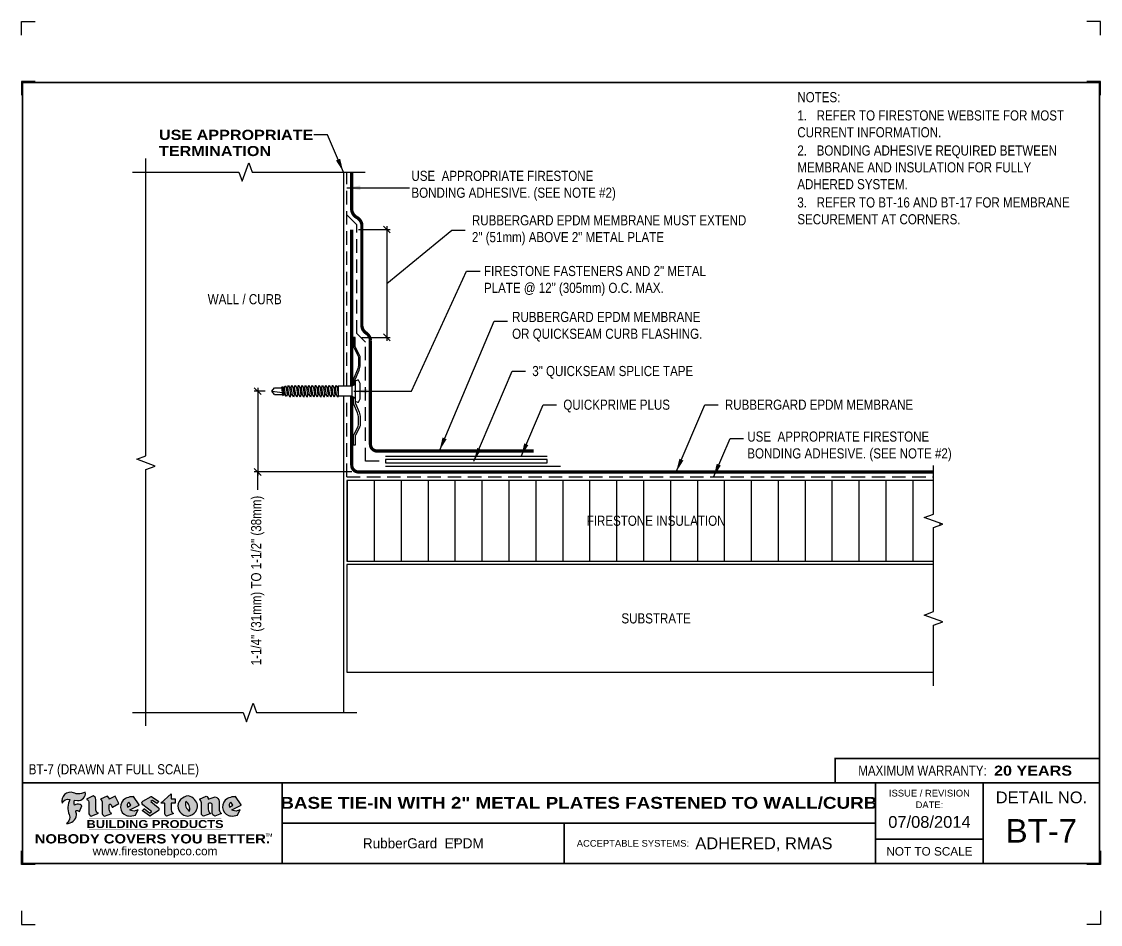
# Model space of a CAD drawing. Header units: inches. Extents: x 143.4 to 163.5, y -89.4 to -72.6.
import ezdxf
from ezdxf.enums import TextEntityAlignment as Align

# ---------------------------------------------------------------- set-up
doc = ezdxf.new("R2010")
doc.units = ezdxf.units.IN
doc.header["$MEASUREMENT"] = 0
doc.linetypes.add('HIDDEN', pattern=[0.375, 0.25, -0.125])
doc.layers.get('0').update_dxf_attribs({"linetype": 'CONTINUOUS'})
doc.layers.get('DEFPOINTS').update_dxf_attribs({"linetype": 'CONTINUOUS'})
for name, color, linetype in [('FSBP-ACCESSORY-FIRESTONE', 7, 'CONTINUOUS'), ('FSBP-ADHESIVE', 1, 'HIDDEN'), ('FSBP-ANNO-NOTE', 7, 'CONTINUOUS'), ('FSBP-INSULATION', 7, 'CONTINUOUS'), ('FSBP-MEMBRANE', 7, 'CONTINUOUS'), ('FSBP-SUBSTRATE-GENERIC', 9, 'CONTINUOUS'), ('FSBP-TTLB', 7, 'CONTINUOUS'), ('FSBP-TTLB-BORDER', 7, 'CONTINUOUS'), ('FSBP-TTLB-TEXT', 7, 'CONTINUOUS'), ('FSBP-WALL-CURB', 9, 'CONTINUOUS')]:
    doc.layers.add(name, color=color, linetype=linetype)
doc.styles.add('FSBP_ARIAL', font='arial.ttf')
doc.styles.add('FSBP_ARIAL_BOLD', font='')
doc.styles.add('FSBP_ARIAL_NAR', font='ARIALN.TTF')
doc.styles.add('FSBP_BANKGOTHIC', font='bgothm.ttf')
doc.styles.get('FSBP_ARIAL_BOLD').set_extended_font_data('Arial Black')
doc.linetypes.add('ZIGZAG', pattern='A,0.0001,-0.2,[131,ltypeshp.shx,S=0.2,R=0,X=-0.2,Y=0],-0.4,[131,ltypeshp.shx,S=0.2,R=180,X=0.2,Y=0],-0.2', length=0.8001)
doc.dimstyles.new('FSBP-DIM', dxfattribs={"dimtxt": 0.1875, "dimasz": 0.125, "dimexe": 0.0625, "dimexo": 0.125, "dimgap": 0.125, "dimtad": 0, "dimdec": 0, "dimzin": 1, "dimdsep": 46, "dimlunit": 4, "dimtxsty": 'FSBP_ARIAL_NAR', "dimblk": 'OBLIQUE', "dimcen": 0.09375, "dimdle": 0.0625, "dimclrd": 256, "dimclre": 256, "dimclrt": 256, "dimadec": 0, "dimazin": 0, "dimtfac": 1, "dimtdec": 0, "dimtmove": 1, "dimatfit": 3, "dimfxl": 1, "dimtolj": 1, "dimtzin": 0, "dimlwd": -1, "dimlwe": -1, "dimarcsym": 0})
doc.dimstyles.new('FSBP-LEADER', dxfattribs={"dimtxt": 0.1875, "dimasz": 0.25, "dimexe": 0.0625, "dimexo": 0.125, "dimgap": 0.125, "dimtad": 0, "dimtih": 1, "dimtoh": 1, "dimdec": 4, "dimzin": 0, "dimdsep": 46, "dimlunit": 4, "dimtxsty": 'FSBP_ARIAL_NAR', "dimcen": 0.09375, "dimclrd": 256, "dimclre": 256, "dimclrt": 256, "dimadec": 0, "dimazin": 0, "dimtfac": 1, "dimtdec": 4, "dimtofl": 0, "dimtmove": 0, "dimatfit": 3, "dimfxl": 1, "dimtolj": 1, "dimtzin": 0, "dimlwd": -1, "dimlwe": -1, "dimarcsym": 0})

# ---------------------------------------------------------------- blocks, each defined once
blk = doc.blocks.new('TTLB-EPDM_1')
at = {"layer": 'FSBP-TTLB-TEXT'}
h = blk.add_hatch(color=1, dxfattribs=at)
edge = h.paths.add_edge_path()
edge.add_arc((1.037309769669573, -0.1982514792917306), 0.1319107607348553, 264.0410451462098, 370.3106169565175)
edge.add_arc((1.027551646585694, 0.1214293576525799), 0.3273056962876235, 270.05058356628535, 295.23459397187514, ccw=False)
edge.add_arc((1.022801957313345, -0.06680179986895154), 0.1391656561713503, 249.3281275763668, 272.0749124149863, ccw=False)
edge.add_line((0.9736743133014443, -0.1970076156048179), (0.9474927838574558, -0.1852745150568325))
edge.add_arc((0.8939498971398288, -0.3394262635682071), 0.1631857907024099, 70.84590087378872, 194.3325259843273)
edge.add_arc((0.8444260109029493, -0.4259936440910768), 0.1179914261095279, 70.96950098067128, 156.9641407594482, ccw=False)
edge.add_arc((1.153141409296894, -0.4684497516079468), 0.3110405457095052, 150.3231137483159, 203.2084295854517)
edge.add_arc((0.7562495500622943, -0.6412608153899899), 0.1218587156617311, 0.8849157075190988, 24.34668939894999, ccw=False)
edge.add_arc((0.7493781665697374, -0.6475258110744375), 0.1289731377238325, -58.36655102076742, 3.6216782311386737, ccw=False)
edge.add_arc((0.8256699029544474, -0.5792158350996106), 0.1783301886510354, 267.2205474105585, 354.1381621173521)
edge.add_arc((0.7903121048625305, -0.6011409294291745), 0.212787892960859, 0.9996158580669322, 21.00503380861244)
edge.add_arc((1.01880712263941, -0.5666691048185161), 0.05136395668415847, 40.82117713173261, 125.52727787225791, ccw=False)
edge.add_line((1.057676976260041, -0.5330924682126437), (1.102776947655911, -0.4308018311949837))
edge.add_arc((1.040858222524664, -0.4699705673995949), 0.07326744446031509, 32.31675181867256, 66.31481236598174)
edge.add_arc((1.032262518825329, -0.5063316993097662), 0.1102246948011782, 69.8179132332389, 125.254734720681)
edge.add_arc((1.127708877207287, -0.368959353531244), 0.1659710644737306, 164.1569669952081, 196.5811013160487, ccw=False)
edge.add_line((0.9680425188342383, -0.3236487780942383), (1.023615334387159, -0.3294494641845773))
h = blk.add_hatch(color=1, dxfattribs=at)
edge = h.paths.add_edge_path()
edge.add_line((1.275239419159561, -0.6223407783464694), (1.415345367376062, -0.5660418822574371))
edge.add_arc((1.421019305783958, -0.5090099247487757), 0.05731350411836949, 181.9717871001989, 264.31851000495806, ccw=False)
edge.add_line((1.363739737527226, -0.5109819325197265), (1.363412352251203, -0.3102363679013962))
edge.add_arc((1.294263659668751, -0.3103491388303989), 0.06914878453844908, 0.0934405599591014, 72.42834396969012)
edge.add_line((1.315139561173908, -0.2444268274366692), (1.186839444240604, -0.3024209471341379))
edge.add_arc((1.175246268095289, -0.3585110609420917), 0.05727567197445628, -0.017399788185912257, 78.322067691347, ccw=False)
edge.add_line((1.232521937428658, -0.3585284546236807), (1.232574268422297, -0.555126496687123))
edge.add_arc((1.305699496415486, -0.5558575689677219), 0.07312888236350451, 179.4272023230205, 245.3845503102953)
h = blk.add_hatch(color=1, dxfattribs=at)
edge = h.paths.add_edge_path()
edge.add_line((1.792026821926584, -0.3839679064720229), (1.722158956877934, -0.2518542302253621))
edge.add_arc((1.720119655279638, -0.2529327078887852), 0.002306916790721817, 27.87197133405656, 117.3766794470751)
edge.add_line((1.719058846382097, -0.250884159729182), (1.610638460368705, -0.3070279753467702))
edge.add_arc((1.547088841662962, -0.3061026658494403), 0.06355635479880145, 359.165808011073, 425.8793658831422)
edge.add_line((1.573061729235633, -0.2480956029480268), (1.446879247402876, -0.3051325108639702))
edge.add_arc((1.407812067100189, -0.370357133046621), 0.07602957263902092, -3.441403975725109, 59.07992244284969, ccw=False)
edge.add_line((1.483704536400296, -0.3749210150788969), (1.483704536400296, -0.5723838140635706))
edge.add_arc((1.54053746518044, -0.568254406115083), 0.05698275005415228, 184.1557352478595, 255.3066498366543)
edge.add_line((1.526084036778343, -0.6233736605654059), (1.657291340682093, -0.570650514527486))
edge.add_arc((1.688298576827198, -0.5021390388423987), 0.0752015358480571, 207.5160880841914, 245.649226723163, ccw=False)
edge.add_arc((1.721050197024907, -0.4914488168456328), 0.1093332836229113, 179.4823365255141, 204.5537900001094, ccw=False)
edge.add_line((1.611721375809452, -0.4904610114968335), (1.611721375809452, -0.4126404716788983))
edge.add_arc((1.628589765097195, -0.414159299036043), 0.01693662875851176, 28.356188110622725, 174.8549701683585, ccw=False)
edge.add_arc((1.627340435522395, -0.4197189881350504), 0.02111886817708033, 22.216893572439517, 40.10213956426492, ccw=False)
edge.add_line((1.646891420738257, -0.4117336534413738), (1.666638796144639, -0.4549750258192233))
edge.add_arc((1.668737246926742, -0.4540167099035481), 0.002306916790685496, 204.545128184284, 299.6323508190091)
edge.add_line((1.669877862091766, -0.4560219186518992), (1.791128135493295, -0.3870515928837648))
edge.add_line((1.791128135493295, -0.3870515928837648), (1.792026821926584, -0.3839679064720229))
h = blk.add_hatch(color=1, dxfattribs=at)
h.paths.add_polyline_path([(2.063388732080512, -0.2583237030618903, 0.02524281661523788), (2.025024361750752, -0.2610532129309178, 0.1213611957758757), (1.901773912052249, -0.3008158885520373, 0.6151668103976068), (1.93274136141747, -0.6099060679591872, 0.05306812109568645), (1.967936229862175, -0.617865745600497, 0.1150932231766138), (2.099126721549737, -0.5994933789882708), (2.151195569562105, -0.4944891916583316, -0.08755405562188731), (2.104230609512001, -0.5187113292177372, -0.265591761123442), (1.992692314386659, -0.5010701623316862), (2.165347897647223, -0.4141184325909109, 0.4518949533370738), (2.166222728871162, -0.4107679608846269)])
h.paths.add_polyline_path([(2.014217313945437, -0.4188965037300676), (1.951113654018855, -0.4515330109460507, -0.3720533890450154), (1.973177450672722, -0.3607130665457561)], flags=16)
h = blk.add_hatch(color=1, dxfattribs=at)
edge = h.paths.add_edge_path()
edge.add_arc((2.260407392426802, -0.3775796671688782), 0.04152450223225729, 123.20805433950699, 232.2027298779723, ccw=False)
edge.add_line((2.237665217914071, -0.3428366421988329), (2.393535971665983, -0.2540943745380986))
edge.add_arc((2.394677353533142, -0.2560991469722482), 0.002306916790741334, 55.64644466176611, 119.65426054492559, ccw=False)
edge.add_line((2.395979141996861, -0.2541946229174954), (2.531809646140459, -0.3470380726374032))
edge.add_arc((2.530468902927946, -0.3489153772789875), 0.002306916790700397, -42.731101238422525, 54.4661353739603, ccw=False)
edge.add_line((2.532163440279987, -0.3504807552658491), (2.498457913851155, -0.3869673252714421))
edge.add_arc((2.496763376499139, -0.3854019472845934), 0.002306916790672934, 233.7527076894875, 317.26889876138785, ccw=False)
edge.add_line((2.495399362263356, -0.38726241234572), (2.413849913492982, -0.3274738082119626))
edge.add_arc((2.412485899257181, -0.3293342732731342), 0.002306916790720064, 53.75270768979358, 124.4135619297835)
edge.add_line((2.41118211687575, -0.3274311136421062), (2.382933981293377, -0.346782838468144))
edge.add_arc((2.38423776367478, -0.3486859980991606), 0.002306916790694898, 124.4135619293799, 231.8459020253626)
edge.add_line((2.382812599816248, -0.3505000469010184), (2.519899969301207, -0.4581994452042721))
edge.add_arc((2.494247019847682, -0.4908523236374461), 0.04152450223225742, -55.21225898295222, 51.84590202520428, ccw=False)
edge.add_line((2.517938320565804, -0.5249552055672808), (2.364434947484597, -0.6179520922513717))
edge.add_arc((2.36323960192349, -0.6159790200102006), 0.002306916790726996, 233.2955624372927, 301.20872157023314, ccw=False)
edge.add_line((2.361860787187538, -0.6178285429225383), (2.231266621301074, -0.5204709167214361))
edge.add_arc((2.232647938930649, -0.5186232623475259), 0.002306916790697672, 135.5134179846393, 233.21798691998708, ccw=False)
edge.add_line((2.231002150870836, -0.5170067083764565), (2.262839375599356, -0.4845937328397696))
edge.add_arc((2.264485163659225, -0.4862102868108537), 0.002306916790748497, 53.0352839999411, 135.513417985369, ccw=False)
edge.add_line((2.265872365996302, -0.4843670465239001), (2.361834678328762, -0.5565872257804898))
edge.add_arc((2.363221880665761, -0.5547439854936304), 0.002306916790627066, 233.0352840000685, 302.2362632414394)
edge.add_line((2.36445241715569, -0.5566953042850713), (2.39428499383348, -0.5378823484768844))
edge.add_arc((2.393054457343549, -0.5359310296853765), 0.002306916790685166, 302.2362632406177, 412.2027298768422)
edge.add_line((2.394468296066179, -0.5341081404551886), (2.234958295420142, -0.4103916733127022))
h = blk.add_hatch(color=1, dxfattribs=at)
edge = h.paths.add_edge_path()
edge.add_line((2.763460561272041, -0.2072496393923444), (2.763460561272041, -0.2969520779963801))
edge.add_arc((2.765767478062699, -0.2969520779963943), 0.00230691679065842, 179.9999999996471, 269.9999999996471)
edge.add_line((2.765767478062685, -0.2992589947870528), (2.835417693520355, -0.2992589947870528))
edge.add_arc((2.835417693520355, -0.3015659115777538), 0.002306916790701052, 0, 90, ccw=False)
edge.add_line((2.837724610311056, -0.3015659115777538), (2.837724610311056, -0.3790761307453892))
edge.add_arc((2.83541769352037, -0.3790761307453749), 0.002306916790686842, 269.99999999964706, 359.99999999964706, ccw=False)
edge.add_line((2.835417693520355, -0.3813830475360618), (2.765767478062685, -0.3813830475360618))
edge.add_arc((2.765767478062699, -0.3836899643267202), 0.00230691679065842, 90.00000000035294, 180.0000000003529)
edge.add_line((2.763460561272041, -0.3836899643267344), (2.763460561272041, -0.5033995910642801))
edge.add_arc((2.836735953378943, -0.5071368822038516), 0.07337063740681413, 177.0802527808789, 245.3249543133826)
edge.add_line((2.806105814540615, -0.5738080530967267), (2.674529557384915, -0.6226036013049594))
edge.add_arc((2.708610405062069, -0.564298408791804), 0.06753517344606039, 177.0345319916277, 239.6926428024901, ccw=False)
edge.add_line((2.641165668230087, -0.560804539009709), (2.641165668230087, -0.3836899643267344))
edge.add_arc((2.638858751439429, -0.3836899643267202), 0.00230691679065842, 359.9999999996471, 449.999999999647)
edge.add_line((2.638858751439443, -0.3813830475360618), (2.572857950769389, -0.3813830475360618))
edge.add_line((2.572857950769389, -0.3813830475360618), (2.763460561272041, -0.2072496393923444))
h = blk.add_hatch(color=1, dxfattribs=at)
edge = h.paths.add_edge_path(flags=16)
edge.add_arc((2.940363509127394, -0.4847985213681437), 0.1684614578629418, 344.5558804047865, 417.0140046669545)
edge.add_arc((3.194458079644619, -0.3883534532477785), 0.1684614578629414, 164.5558804047864, 237.0140046669546)
edge = h.paths.add_edge_path()
edge.add_arc((3.069375116502199, -0.4399344555144872), 0.1828726885096673, 136.0914512150047, 191.213418978326)
edge.add_arc((3.064939550433406, -0.4318234379590333), 0.1803148804748503, 194.0167254156723, 240.6663730831859)
edge.add_arc((3.098047041778981, -0.3845058757092554), 0.2378525180183701, 239.2975390661776, 264.2889872773176)
edge.add_arc((3.04884478212623, -0.4190232383793012), 0.203760689247156, 277.1986764832036, 326.503572961274)
edge.add_arc((3.077739326803546, -0.4341046616465112), 0.171374865791709, 325.3768876809902, 406.3828327799087)
edge.add_arc((3.011839488065919, -0.4896144380417797), 0.2571945645850002, 44.28462553519766, 73.82901434867304)
edge.add_arc((3.117152499586992, -0.4983433120546693), 0.2579560664039132, 97.50292863483666, 134.1039137579027)
h = blk.add_hatch(color=1, dxfattribs=at)
edge = h.paths.add_edge_path()
edge.add_line((3.322690228557462, -0.5721896537377091), (3.322690228557462, -0.3749210150788969))
edge.add_arc((3.246797759257384, -0.3703571330465745), 0.076029572638996, 356.5585960242387, 419.0799224428129)
edge.add_line((3.285864939560099, -0.3051325108639702), (3.412047421392799, -0.2480956029480268))
edge.add_arc((3.386074533820159, -0.3061026658494941), 0.06355635479883807, 0.3962622833877276, 65.87936588318718, ccw=False)
edge.add_line((3.449629368605429, -0.3056631084210863), (3.580526418688805, -0.2593848434574539))
edge.add_arc((3.555744121700958, -0.3530904070730321), 0.09692726601172152, 2.366977007666776, 75.18615851992018, ccw=False)
edge.add_line((3.652588689330287, -0.3490873311063041), (3.652588689330287, -0.4883770011386872))
edge.add_arc((3.761877549389556, -0.4914934052703811), 0.1093332836229047, 178.3666365323574, 204.5537900000422)
edge.add_arc((3.729125929191727, -0.5021836272670953), 0.07520153584796169, 207.5160880841711, 245.2240541443093)
edge.add_line((3.697611150971852, -0.5704631245385627), (3.572585913552643, -0.6207021253773775))
edge.add_arc((3.59534718600759, -0.5526356419907701), 0.07177131519198746, 180.3328587115751, 251.51018566665869, ccw=False)
edge.add_line((3.523577081955409, -0.5530525936986663), (3.523577081955409, -0.4153032515383615))
edge.add_arc((3.486319529276879, -0.4148773504126441), 0.0372599868942854, 359.3450650296066, 449.0500281941028)
edge.add_arc((3.482769874121713, -0.4419622099033496), 0.06447454900600783, 86.29402372314017, 119.8211331593848)
edge.add_line((3.450707067966732, -0.3860252459975726), (3.450707067966732, -0.4904610114968335))
edge.add_arc((3.560035889182251, -0.491448816845647), 0.1093332836229751, 179.4823365255069, 204.5537900001023)
edge.add_arc((3.527284268984408, -0.5021390388424952), 0.07520153584796385, 207.5160880841699, 245.6492267231416)
edge.add_line((3.496277032839316, -0.570650514527486), (3.365069728935509, -0.6233736605654059))
edge.add_arc((3.37950248606194, -0.5682868177318081), 0.05694615642555727, 183.9298782390169, 255.318496325343, ccw=False)
h = blk.add_hatch(color=1, dxfattribs=at)
h.paths.add_polyline_path([(3.957695472291277, -0.2583237030618903, 0.02524281661523822), (3.919331101961575, -0.2610532129309178, 0.1085638477195505), (3.807890832595604, -0.2939221658134414, 0.6425897848490651), (3.827048101628293, -0.6099060679591872, 0.05306812109569052), (3.862242970072884, -0.617865745600497, 0.1150932231766133), (3.993433461760503, -0.5994933789882708), (4.045502309772871, -0.4944891916583316, -0.08755405562189084), (3.998537349722767, -0.5187113292177372, -0.2655917611234366), (3.886999054597368, -0.5010701623316862), (4.059654637857989, -0.4141184325909109, 0.4518949533370731), (4.060529469081928, -0.4107679608846269)])
h.paths.add_polyline_path([(3.90852405415626, -0.4188965037300676), (3.845420394229677, -0.4515330109460507, -0.3720533890450147), (3.867484190883488, -0.3607130665457561)], flags=16)
at = {"layer": 'DEFPOINTS', "linetype": 'Continuous', "ltscale": 1.75}
for points in [[(-0.015625, 13.88083333333333), (-0.015625, 14.13083333333333), (0.234375, 14.13083333333333)], [(20.01562500000003, 13.88083333333333), (20.01562500000003, 14.13083333333333), (19.76562500000003, 14.13083333333333)], [(-0.015625, -2.380833333333342), (-0.015625, -2.630833333333342), (0.234375, -2.630833333333342)], [(20.01562500000003, -2.380833333333342), (20.01562500000003, -2.630833333333342), (19.76562500000003, -2.630833333333342)]]:
    blk.add_lwpolyline(points, dxfattribs=at)
at = {"layer": 'DEFPOINTS', "color": 1}
for points in [[(0.234375, 13.015625), (-0.015625, 13.015625), (-0.015625, 12.765625)], [(20.015625, 12.765625), (20.015625, 13.015625), (19.765625, 13.015625)], [(0.234375, -1.515625), (-0.015625, -1.515625), (-0.015625, -1.265625)], [(20.015625, -1.265625), (20.015625, -1.515625), (19.765625, -1.515625)]]:
    blk.add_lwpolyline(points, dxfattribs=at)
at = {"layer": 'FSBP-TTLB', "const_width": 0.03125}
blk.add_lwpolyline([(15.09028770518938, 0), (20, 0), (20, 0.4512598240669945), (15.09028770518938, 0.4512598240669945)], close=True, dxfattribs=at)
for points in [[(0, 0), (0, -1.5), (20, -1.5), (20, 0), (0, 0)], [(4.825208527206769, 0), (4.825208527206769, -0.75)], [(15.84028770518938, 0), (15.84028770518938, -1.5)], [(17.84110496735593, 0), (17.84110496735593, -1.5)], [(20, 0), (20, -1.5)], [(4.825208527206769, -0.75), (15.84028770518938, -0.75)], [(4.825208527206769, -0.75), (4.825208527206769, -1.5)], [(15.84028770518938, -1.048740175933006), (17.84110496735593, -1.048740175933006)]]:
    blk.add_lwpolyline(points, dxfattribs=at)
at = {"layer": 'FSBP-TTLB-BORDER', "const_width": 0.03125}
blk.add_lwpolyline([(20, 0), (20, 13), (0, 13), (0, 0)], dxfattribs=at)
at = {"layer": 'FSBP-TTLB-TEXT', "color": 1}
blk.add_line((0.7358432058323388, -0.379822754145593), (0.7358432058323388, -0.379822754145593), dxfattribs=at)
for points in [[(1.023615323725323, -0.3294494630716969, 0.5000510906601082), (1.167090420776901, -0.1746414942047778, -0.1103304102359608), (1.027840608309816, -0.2058762110801382, -0.09957876667165425), (0.9736743133014443, -0.1970076156048179), (0.9474927838574558, -0.1852745150568325, 0.5978159689075124), (0.7358432058323388, -0.379822754145593, -0.3938834584182213), (0.8828996422548698, -0.3144510229727047, 0.2349406564350952), (0.86727108227484, -0.5910237178633082, -0.1027304183841549), (0.8780937320133262, -0.6393788197974146, -0.2772692352614086), (0.8170223912655956, -0.7573362346216896, 0.3985429150902959), (1.003067614090241, -0.5974286950643517, 0.0875124847930418), (0.9889600163401155, -0.5248671157293501, -0.3874031597924062), (1.057676976260041, -0.5330924682126437), (1.102776947655911, -0.4308018311949837, 0.1494423498871741), (1.07029056398062, -0.4028746979725923, 0.2467195073738216), (0.9686394281704906, -0.4163228904100862, -0.1424285161541127), (0.9680425188342383, -0.3236487780942383), (1.023615334387159, -0.3294494641845773)], [(2.166222728871162, -0.4107679608846269), (2.063388732080512, -0.2583237030618903, 0.02524281661523788), (2.025024361750752, -0.2610532129309178, 0.1085638477195265), (1.913584092384895, -0.2939221658134414, 0.6425897848491228), (1.93274136141747, -0.6099060679591872, 0.05306812109568648), (1.967936229862175, -0.617865745600497, 0.1150932231766137), (2.099126721549737, -0.5994933789882708), (2.151195569562105, -0.4944891916583316, -0.0875540556218873), (2.104230609512001, -0.5187113292177372, -0.2655917611234418), (1.992692314386659, -0.5010701623316862), (2.165347897647223, -0.4141184325909109)], [(2.763460561272041, -0.2072496393923444), (2.763460561272041, -0.2969520779963801, 0.4142135623730958), (2.765767478062685, -0.2992589947870528), (2.835417693520355, -0.2992589947870528, -0.414213562373095), (2.837724610311056, -0.3015659115777538), (2.837724610311056, -0.3790761307453892, -0.4142135623730938), (2.835417693520355, -0.3813830475360618), (2.765767478062685, -0.3813830475360618, 0.4142135623730958), (2.763460561272041, -0.3836899643267344), (2.763460561272041, -0.5033995910642801, 0.3068985753588853), (2.806105814540615, -0.5738080530967267), (2.674529557384915, -0.6226036013049594, -0.2804194150632976), (2.641165668230087, -0.560804539009709), (2.641165668230087, -0.3836899643267344, 0.414213562373095), (2.638858751439443, -0.3813830475360618), (2.572857950769389, -0.3813830475360618), (2.763460561272041, -0.2072496393923444)], [(4.060529469081928, -0.4107679608846269), (3.957695472291277, -0.2583237030618903, 0.02524281661523788), (3.919331101961575, -0.2610532129309178, 0.1085638477195265), (3.807890832595604, -0.2939221658134414, 0.6425897848491228), (3.827048101628293, -0.6099060679591872, 0.05306812109568648), (3.862242970072884, -0.617865745600497, 0.1150932231766137), (3.993433461760503, -0.5994933789882708), (4.045502309772871, -0.4944891916583316, -0.0875540556218873), (3.998537349722767, -0.5187113292177372, -0.2655917611234418), (3.886999054597368, -0.5010701623316862), (4.059654637857989, -0.4141184325909109)], [(4.059654637857989, -0.4141184325909109, 0.4518949533370731), (4.060529469081928, -0.4107679608846269, 0.4518949533370731)]]:
    blk.add_lwpolyline(points, format="xyb", dxfattribs=at)
for points in [[(1.275239419159561, -0.6223407783464694), (1.415345367376062, -0.5660418822574371, -0.3756100036733062), (1.363739737527226, -0.5109819325197265), (1.363412352251203, -0.3102363679013962, 0.3265360292958048), (1.315139561173908, -0.2444268274366692), (1.186839444240604, -0.3024209471341379, -0.3557863980845349), (1.232521937428658, -0.3585284546236807), (1.232574268422297, -0.555126496687123, 0.2960110723418457)], [(1.792026821926584, -0.3839679064720229), (1.722158956877934, -0.2518542302253621, 0.4116839150163434), (1.719058846382097, -0.250884159729182), (1.610638460368705, -0.3070279753467702, 0.2996033003794034), (1.573061729235633, -0.2480956029480268), (1.446879247402876, -0.3051325108639702, -0.2797757560995365), (1.483704536400296, -0.3749210150788969), (1.483704536400296, -0.5723838140635706, 0.320828638474519), (1.526084036778343, -0.6233736605654059), (1.657291340682093, -0.570650514527486, -0.1679398621276611), (1.621603752698661, -0.5368819723450571, -0.1098333365370753), (1.611721375809452, -0.4904610114968335), (1.611721375809452, -0.4126404716788983, -0.743334502655012), (1.64349420176768, -0.4061152228778298, -0.07819791644735608), (1.646891420738257, -0.4117336534413738), (1.666638796144639, -0.4549750258192233, 0.4404648714563479), (1.669877862091766, -0.4560219186518992), (1.791128135493295, -0.3870515928837648)], [(1.951113654018855, -0.4515330109460507), (2.014217313945437, -0.4188965037300676), (1.973177450672722, -0.3607130665457561, 0.3720533890450154)], [(2.234958295420142, -0.4103916733127022, -0.5150044486718882), (2.237665217914071, -0.3428366421988329), (2.393535971665983, -0.2540943745380986, -0.2867822934100265), (2.395979141996861, -0.2541946229174954), (2.531809646140459, -0.3470380726374032, -0.4515027974650387), (2.532163440279987, -0.3504807552658491), (2.498457913851155, -0.3869673252714421, -0.3814439164929681), (2.495399362263356, -0.38726241234572), (2.413849913492982, -0.3274738082119626, 0.3184718635035665), (2.41118211687575, -0.3274311136421062), (2.382933981293377, -0.346782838468144, 0.5064094529656681), (2.382812599816248, -0.3505000469010184), (2.519899969301207, -0.4581994452042721, -0.5043597839115849), (2.517938320565804, -0.5249552055672808), (2.364434947484597, -0.6179520922513717, -0.3053163970316367), (2.361860787187538, -0.6178285429225383), (2.231266621301074, -0.5204709167214361, -0.4541703869768119), (2.231002150870836, -0.5170067083764565), (2.262839375599356, -0.4845937328397696, -0.3762644290664977), (2.265872365996302, -0.4843670465239001), (2.361834678328762, -0.5565872257804898, 0.3114700032088108), (2.36445241715569, -0.5566953042850713), (2.39428499383348, -0.5378823484768844, 0.520381097387146), (2.394468296066179, -0.5341081404551886)], [(2.937624918725987, -0.3131105398334029, 0.2452625673097023), (2.889993533867141, -0.4754966266250307, 0.2064059665179019), (2.976604338974084, -0.5890186876871866, 0.1094800500670344), (3.074378098474654, -0.6211778035979165, 0.2185147641853038), (3.218764944843201, -0.5314757029352819, 0.3689489483072479), (3.195959963110113, -0.3100352223135445, 0.1296305888694145), (3.0834694040758, -0.242595816912754, 0.1610736375384317)], [(3.10274193015772, -0.5296595419651595, 0.3271311138286319), (3.032079658614293, -0.3434924326507627, 0.3271311138286322)], [(3.322690228557462, -0.5721896537377091), (3.322690228557462, -0.3749210150788969, 0.2797757560995341), (3.285864939560099, -0.3051325108639702), (3.412047421392799, -0.2480956029480268, -0.2937618496109166), (3.449629368605429, -0.3056631084210863), (3.580526418688805, -0.2593848434574539, -0.3288760160581939), (3.652588689330287, -0.3490873311063041), (3.652588689330287, -0.4883770011386872, 0.114762897203527), (3.662431105063263, -0.536926560769686, 0.166032965990522), (3.697611150971852, -0.5704631245385627), (3.572585913552643, -0.6207021253773775, -0.3209557512194564), (3.523577081955409, -0.5530525936986663), (3.523577081955409, -0.4153032515383615, 0.4127061514896111), (3.48693727661589, -0.3776224848030694, 0.1473421876160361), (3.450707067966732, -0.3860252459975726), (3.450707067966732, -0.4904610114968335, 0.1098333365370753), (3.460589444855941, -0.5368819723450855, 0.1679398621276611), (3.496277032839316, -0.570650514527486), (3.365069728935509, -0.6233736605654059, -0.3219729545308964), (3.322690228557462, -0.5721896537377091, 29.1476284739)], [(3.845420394229677, -0.4515330109460507), (3.90852405415626, -0.4188965037300676), (3.867484190883488, -0.3607130665457561, 0.3720533890450154)]]:
    blk.add_lwpolyline(points, format="xyb", close=True, dxfattribs=at)
at = {"layer": 'FSBP-TTLB-TEXT'}
for points, const_width in [([(1.233926579809207, -0.6584455781731435), (3.691229482685259, -0.6584455781731577)], 0.0078125), ([(10.06152282927678, -0.75), (10.06152282927678, -1.5)], 0.03125), ([(1.233926579809207, -0.8761560960495984), (3.691229482685259, -0.8761560960495842)], 0.0078125)]:
    blk.add_lwpolyline(points, dxfattribs=dict(at, const_width=const_width))
at = {"layer": 'FSBP-TTLB-TEXT', "color": 1}
for centre, start, end in [((1.789987520328282, -0.3850463841354355), 299.6323508193319, 27.87197133380463), ((2.164310260790558, -0.412058050385383), 296.7304547840455, 34.00233684987403)]:
    blk.add_arc(centre, 0.00230691679068068, start, end, dxfattribs=at)
at = {"layer": 'FSBP-TTLB-TEXT', "style": 'FSBP_ARIAL_NAR'}
blk.add_text('MAXIMUM WARRANTY:', height=0.1875, dxfattribs=at).set_placement((17.90516569312837, 0.2256299120335257), align=Align.MIDDLE_RIGHT)
at = {"layer": 'FSBP-TTLB-TEXT'}
for s, height, style, p in [('ISSUE / REVISION', 0.125, 'FSBP_ARIAL', (16.84069633627263, -0.1938496373466023)), ('DETAIL NO.', 0.21875, 'FSBP_ARIAL', (18.92055248367797, -0.2724398367368792)), ('DATE:', 0.125, 'FSBP_ARIAL', (16.84069633627263, -0.409973105348854)), ('www.firestonebpco.com', 0.15625, 'FSBP_ARIAL', (2.462578031247233, -1.268657306740124)), ('RubberGard  EPDM', 0.1875, 'FSBP_BANKGOTHIC', (7.443365678241776, -1.125)), ('TM', 0.0625, 'FSBP_BANKGOTHIC', (8.023397742165457, -1.062518816683806)), ('NOT TO SCALE', 0.15625, 'FSBP_ARIAL', (16.84069633627263, -1.274370087966503))]:
    blk.add_text(s, height=height, dxfattribs=dict(at, style=style)).set_placement(p, align=Align.MIDDLE_CENTER)
at = {"layer": 'FSBP-TTLB-TEXT', "lineweight": 18, "style": 'FSBP_ARIAL_BOLD'}
blk.add_text('BUILDING PRODUCTS', height=0.1484375, dxfattribs=at).set_placement((2.462578031247233, -0.7673008371113639), align=Align.MIDDLE_CENTER)
at = {"layer": 'FSBP-TTLB-TEXT', "color": 1}
for s, height, style, p in [('NOBODY COVERS YOU BETTER.', 0.171875, 'FSBP_ARIAL_BOLD', (2.412604263603384, -1.041650450587369)), ('TM', 0.0625, 'FSBP_BANKGOTHIC', (4.576671173373001, -0.9725745042934193))]:
    blk.add_text(s, height=height, dxfattribs=dict(at, style=style)).set_placement(p, align=Align.MIDDLE_CENTER)
at = {"layer": 'FSBP-TTLB-TEXT', "style": 'FSBP_ARIAL'}
blk.add_text('ACCEPTABLE SYSTEMS:', height=0.125, dxfattribs=at).set_placement((10.29281281591562, -1.125), align=Align.MIDDLE_LEFT)
at = {"layer": 'FSBP-TTLB-TEXT'}
for tag, height, style, p in [('MAXIMUM_WARRANTY', 0.1875, 'FSBP_ARIAL_BOLD', (18.03987100774941, 0.2240244307510579)), ('ACCPT_SYSTEMS', 0.21875, 'FSBP_ARIAL', (12.49438170418193, -1.125))]:
    blk.add_attdef(tag, text='', height=height, dxfattribs=dict(at, style=style)).set_placement(p, align=Align.MIDDLE_LEFT)
for tag, height, style, p in [('DETAIL_DESCP_LINE_1', 0.21875, 'FSBP_ARIAL_BOLD', (10.33118450231211, -0.3736318192489421)), ('ISSUE_REV_DATE', 0.21875, 'FSBP_ARIAL', (16.84069633627263, -0.7282559425942452)), ('DETAIL_NUMBER', 0.4375, 'FSBP_ARIAL', (18.91941590748775, -0.8931630692489421))]:
    blk.add_attdef(tag, text='', height=height, dxfattribs=dict(at, style=style)).set_placement(p, align=Align.MIDDLE_CENTER)
blk = doc.blocks.new('_OBLIQUE')
at = {"color": 0, "linetype": 'ByBlock'}
blk.add_line((-0.5, -0.5), (0.5, 0.5), dxfattribs=at)
blk = doc.blocks.new('*D6')
at = {"layer": 'DEFPOINTS', "color": 0, "transparency": 16777216}
for p in [(149.5780588350252, -76.48279143716846), (149.6393088350252, -78.48279143716846), (150.2276918540058, -78.48279143716846)]:
    blk.add_point(p, dxfattribs=at)
at = {"layer": 'FSBP-ANNO-NOTE', "transparency": 16777216}
for p, q in [((149.7030588350252, -76.48279143716846), (150.2901918540058, -76.48279143716846)), ((150.2276918540058, -76.42029143716846), (150.2276918540058, -78.54529143716846)), ((150.2276918540058, -77.48279143716846), (151.4337994514912, -76.49395185256209)), ((151.4337994514912, -76.49395185256209), (151.6837994514912, -76.49395185256209)), ((149.7643088350252, -78.48279143716846), (150.2901918540058, -78.48279143716846))]:
    blk.add_line(p, q, dxfattribs=at)
at = {"layer": 'FSBP-ANNO-NOTE', "transparency": 16777216, "xscale": 0.125, "yscale": 0.125, "zscale": 0.125}
for p, rotation in [((150.2276918540058, -76.48279143716846), 90), ((150.2276918540058, -78.48279143716846), 270)]:
    blk.add_blockref('_OBLIQUE', p, dxfattribs=dict(at, rotation=rotation))
at = {"layer": 'FSBP-ANNO-NOTE', "transparency": 16777216, "insert": (151.8087994514913, -76.49395185256208), "char_height": 0.1875, "attachment_point": 4, "style": 'FSBP_ARIAL_NAR'}
blk.add_mtext('\\A1;RUBBERGARD EPDM MEMBRANE MUST EXTEND\\P2" (51mm) ABOVE 2" METAL PLATE', dxfattribs=at)
blk = doc.blocks.new('*D5')
at = {"layer": 'DEFPOINTS', "color": 0, "transparency": 16777216}
for p in [(148.0939412539571, -79.48279143716844), (147.8310120877278, -80.98279143716842), (149.7030588350252, -80.98279143716842)]:
    blk.add_point(p, dxfattribs=at)
at = {"layer": 'FSBP-ANNO-NOTE', "transparency": 16777216}
for p, q in [((147.9689412539571, -79.48279143716844), (147.7685120877278, -79.48279143716844)), ((147.8310120877278, -79.42029143716844), (147.8310120877278, -81.04529143716842)), ((149.5780588350252, -80.98279143716842), (147.7685120877278, -80.98279143716842)), ((147.8310120877278, -81.31684242625434), (147.8310120877278, -80.98279143716842))]:
    blk.add_line(p, q, dxfattribs=at)
at = {"layer": 'FSBP-ANNO-NOTE', "transparency": 16777216, "xscale": 0.125, "yscale": 0.125, "zscale": 0.125}
for p, rotation in [((147.8310120877278, -79.48279143716844), 90), ((147.8310120877278, -80.98279143716842), 270)]:
    blk.add_blockref('_OBLIQUE', p, dxfattribs=dict(at, rotation=rotation))
at = {"layer": 'FSBP-ANNO-NOTE', "transparency": 16777216, "insert": (147.8310120877278, -82.99805405654082), "char_height": 0.1875, "attachment_point": 5, "rotation": 90, "style": 'FSBP_ARIAL_NAR'}
blk.add_mtext('\\A1;1-1/4" (31mm) TO 1-1/2" (38mm)', dxfattribs=at)
blk = doc.blocks.new('FSBP_AP_FASTENER_02')
at = {"layer": 'FSBP-ACCESSORY-FIRESTONE'}
for p, q in [((-0.125, 0), (-0.09375, -0.0625)), ((0.09375, -0.0625), (0.125, 0)), ((-0.09375, -0.0625), (-0.09375, -0.3125)), ((-0.09375, -0.0625), (0.09375, -0.0625)), ((0.09375, -0.0625), (0.09375, -0.3125)), ((-0.09375, -0.3125), (-0.0703125, -0.3325892857142776)), ((-0.0703125, -0.3641565527315151), (-0.0703125, -0.3957238197487527)), ((0.0703125, -0.3440672670172376), (0.0703125, -0.3756345340344751)), ((-0.0703125, -0.4272910867660471), (-0.0703125, -0.4588583537832847)), ((-0.0703125, -0.4904256208005222), (-0.0703125, -0.5219928878178166)), ((-0.0703125, -0.5535601548350542), (-0.0703125, -0.5851274218523486)), ((0.0703125, -0.4072018010517695), (0.0703125, -0.4387690680690071)), ((0.0703125, -0.4703363350862446), (0.0703125, -0.501903602103539)), ((0.0703125, -0.5334708691207766), (0.0703125, -0.5650381361380141)), ((0.0703125, -0.5966054031553085), (0.0703125, -0.6281726701725461)), ((-0.0703125, -0.6166946888695861), (-0.0703125, -0.6482619558868237)), ((-0.0703125, -0.6798292229041181), (-0.0703125, -0.7113964899213556)), ((-0.0703125, -0.7429637569385932), (-0.0703125, -0.7745310239558876)), ((0.0703125, -0.6597399371897836), (0.0703125, -0.691307204207078)), ((0.0703125, -0.7228744712243156), (0.0703125, -0.7544417382415531)), ((0.0703125, -0.7860090052588475), (0.0703125, -0.8175762722760851)), ((-0.0703125, -0.8060982909731251), (-0.0703125, -0.8376655579903627)), ((-0.0703125, -0.8692328250076571), (-0.0703125, -0.9008000920248946)), ((-0.0703125, -0.9323673590421322), (-0.0703125, -0.9639346260594266)), ((-0.0703125, -0.9955018930766641), (-0.0703125, -1.027069160093902)), ((0.0703125, -0.8491435392933226), (0.0703125, -0.880710806310617)), ((0.0703125, -0.9122780733278546), (0.0703125, -0.943845340345149)), ((0.0703125, -0.9754126073623866), (0.0703125, -1.006979874379624)), ((-0.0703125, -1.058636427111196), (-0.0703125, -1.090203694128434)), ((-0.0703125, -1.121770961145671), (-0.0703125, -1.153338228162966)), ((-0.0703125, -1.184905495180203), (-0.0703125, -1.216472762197441)), ((0.0703125, -1.038547141396919), (0.0703125, -1.070114408414156)), ((0.0703125, -1.101681675431394), (0.0703125, -1.133248942448688)), ((0.0703125, -1.164816209465926), (0.0703125, -1.196383476483163)), ((-0.0703125, -1.248040029214735), (-0.0703125, -1.279607296231973)), ((-0.0703125, -1.31117456324921), (-0.0703125, -1.342741830266505)), ((-0.0625, -1.498492581068092), (-0.0625, -1.35740939234654)), ((0, -1.545367581068092), (0.02460623630037162, -1.344965644303613)), ((0.0625, -1.498492581068092), (0.0625, -1.339552249489429)), ((0.0703125, -1.227950743500458), (0.0703125, -1.259518010517695)), ((0.0703125, -1.291085277534933), (0.0703125, -1.322652544552227)), ((0, -1.545367581068092), (-0.06250000000002842, -1.498492581068092)), ((0.0625, -1.498492581068092), (0, -1.545367581068092))]:
    blk.add_line(p, q, dxfattribs=at)
blk.add_lwpolyline([(0.1875, 0, 0.1250000000000271), (0.203125, 0.0625), (0.140625, 0.09375), (-0.140625, 0.09375), (-0.203125, 0.0625, 0.1250000000000271), (-0.1875, 0)], format="xyb", close=True, dxfattribs=at)
for points in [[(-0.109375, -0.3539532763657576), (-0.0703125, -0.3325892857142776), (0.0703125, -0.3125), (0.109375, -0.3227032763657576), (0.0703125, -0.3440672670172376), (-0.0703125, -0.3641565527315151)], [(-0.109375, -0.4170878104002895), (-0.0703125, -0.3957238197487527), (0.0703125, -0.3756345340344751), (0.109375, -0.3858378104002895), (0.0703125, -0.4072018010517695), (-0.0703125, -0.4272910867660471)], [(-0.109375, -0.4802223444347646), (-0.0703125, -0.4588583537832847), (0.0703125, -0.4387690680690071), (0.109375, -0.4489723444347646), (0.0703125, -0.4703363350862446), (-0.0703125, -0.4904256208005222)], [(-0.109375, -0.5433568784692966), (-0.0703125, -0.5219928878178166), (0.0703125, -0.501903602103539), (0.109375, -0.5121068784692966), (0.0703125, -0.5334708691207766), (-0.0703125, -0.5535601548350542)], [(-0.109375, -0.6064914125038285), (-0.0703125, -0.5851274218523486), (0.0703125, -0.5650381361380141), (0.109375, -0.5752414125038285), (0.0703125, -0.5966054031553085), (-0.0703125, -0.6166946888695861)], [(-0.109375, -0.6696259465383037), (-0.0703125, -0.6482619558868237), (0.0703125, -0.6281726701725461), (0.109375, -0.6383759465383037), (0.0703125, -0.6597399371897836), (-0.0703125, -0.6798292229041181)], [(-0.109375, -0.7327604805728356), (-0.0703125, -0.7113964899213556), (0.0703125, -0.691307204207078), (0.109375, -0.7015104805728356), (0.0703125, -0.7228744712243156), (-0.0703125, -0.7429637569385932)], [(-0.109375, -0.7958950146073676), (-0.0703125, -0.7745310239558876), (0.0703125, -0.7544417382415531), (0.109375, -0.7646450146073676), (0.0703125, -0.7860090052588475), (-0.0703125, -0.8060982909731251)], [(-0.109375, -0.8590295486418427), (-0.0703125, -0.8376655579903627), (0.0703125, -0.8175762722760851), (0.109375, -0.8277795486418427), (0.0703125, -0.8491435392933226), (-0.0703125, -0.8692328250076571)], [(-0.109375, -0.9221640826763746), (-0.0703125, -0.9008000920248946), (0.0703125, -0.880710806310617), (0.109375, -0.8909140826763746), (0.0703125, -0.9122780733278546), (-0.0703125, -0.9323673590421322)], [(-0.109375, -0.9852986167109066), (-0.0703125, -0.9639346260594266), (0.0703125, -0.943845340345149), (0.109375, -0.9540486167109066), (0.0703125, -0.9754126073623866), (-0.0703125, -0.9955018930766641)], [(-0.109375, -1.048433150745382), (-0.0703125, -1.027069160093902), (0.0703125, -1.006979874379624), (0.109375, -1.017183150745382), (0.0703125, -1.038547141396919), (-0.0703125, -1.058636427111196)], [(-0.109375, -1.111567684779914), (-0.0703125, -1.090203694128434), (0.0703125, -1.070114408414156), (0.109375, -1.080317684779914), (0.0703125, -1.101681675431394), (-0.0703125, -1.121770961145671)], [(-0.109375, -1.174702218814446), (-0.0703125, -1.153338228162966), (0.0703125, -1.133248942448688), (0.109375, -1.143452218814446), (0.0703125, -1.164816209465926), (-0.0703125, -1.184905495180203)], [(-0.109375, -1.237836752848978), (-0.0703125, -1.216472762197441), (0.0703125, -1.196383476483163), (0.109375, -1.206586752848978), (0.0703125, -1.227950743500458), (-0.0703125, -1.248040029214735)], [(-0.099609375, -1.29957619759773), (-0.0703125, -1.279607296231973), (0.0703125, -1.259518010517695), (0.099609375, -1.271116376169175), (0.0703125, -1.291085277534933), (-0.0703125, -1.31117456324921)], [(-0.0849609375, -1.352726280949355), (-0.0703125, -1.342741830266505), (0.0703125, -1.322652544552227), (0.0849609375, -1.328451727377967), (0.0703125, -1.338436178060817), (-0.0703125, -1.358525463775095)]]:
    blk.add_lwpolyline(points, close=True, dxfattribs=at)
blk.add_lwpolyline([(-0.09375, -0.3125), (0.09375, -0.3125)], dxfattribs=at)
blk = doc.blocks.new('FSBP_AP_FASTENER_W_2inPLATE_2')
blk.add_line((-0.125, 0.03125), (0.125, 0.03125))
at = {"layer": 'FSBP-ACCESSORY-FIRESTONE'}
for p, q in [((-0.125, 0), (-0.109375, 0)), ((0.125, 0), (0.109375, 0))]:
    blk.add_line(p, q, dxfattribs=at)
for points in [[(-1, 0), (-0.8440621258972669, 0, 0.125489241710454), (-0.7991697386460146, 0.01144729003925704), (-0.6692681354566616, 0.08230270996074296, -0.1254892417105026), (-0.6243757482053525, 0.09375), (-0.4888144254886129, 0.09375, -0.1015700823222099), (-0.4026445789244235, 0.07606297531646078), (-0.24285132786963, 0.007580153435810644, 0.1015700823222143), (-0.2059213936278184, 0), (-0.125, 0), (-0.125, 0.03125), (-0.2059213936278184, 0.03125, -0.1015700823222341), (-0.230541349789064, 0.03630343562389271), (-0.3903346008438575, 0.1047862575045144, 0.1015700823222067), (-0.4888144254886129, 0.125), (-0.6243757482053525, 0.125, 0.1254892417105185), (-0.6842322645404693, 0.109736946614305), (-0.8141338677297654, 0.0388815266928475, -0.1254892417104541), (-0.8440621258972669, 0.03125), (-1, 0.03125)], [(1, 0), (0.8440621258972669, 0, -0.125489241710454), (0.7991697386460146, 0.01144729003925704), (0.6692681354566616, 0.08230270996074296, 0.1254892417105026), (0.6243757482053525, 0.09375), (0.4888144254886129, 0.09375, 0.1015700823222099), (0.4026445789244235, 0.07606297531646078), (0.24285132786963, 0.007580153435810644, -0.1015700823222143), (0.2059213936278184, 0), (0.125, 0), (0.125, 0.03125), (0.2059213936278184, 0.03125, 0.1015700823222341), (0.230541349789064, 0.03630343562389271), (0.3903346008438575, 0.1047862575045144, -0.1015700823222067), (0.4888144254886129, 0.125), (0.6243757482053525, 0.125, -0.1254892417105185), (0.6842322645404693, 0.109736946614305), (0.8141338677297654, 0.0388815266928475, 0.1254892417104541), (0.8440621258972669, 0.03125), (1, 0.03125)]]:
    blk.add_lwpolyline(points, format="xyb", close=True, dxfattribs=at)
blk.add_blockref('FSBP_AP_FASTENER_02', (0, 0.03125), dxfattribs=at)

msp = doc.modelspace()

# ---------------------------------------------------------------- hatches: boundary and pattern name
at = {"layer": 'FSBP-INSULATION'}
h = msp.add_hatch(dxfattribs=at)
h.set_pattern_fill('LINE', color=256, scale=4, angle=90, style=0)
h.set_pattern_definition([(90, (0, 0), (-0.5, 3.061515884555943e-17), [])])
h.paths.add_polyline_path([(160.551297676961, -81.9502914371684), (160.2078629995292, -81.82529143716839), (160.3795803382451, -81.7627914371684), (160.3795803382451, -81.1377914371685), (149.4843088350252, -81.13779143716837), (149.4843088350252, -82.63779143716842), (160.3795803382451, -82.63779143716823), (160.3795803382451, -82.0127914371684)])
h.paths.add_polyline_path([(153.8914923201391, -82.03324462611796), (156.5661810991296, -82.03324462611796), (156.5661810991296, -81.7422103491739), (153.8914923201391, -81.7422103491739)], flags=24)

# ---------------------------------------------------------------- linework, layer by layer
at = {"layer": 'FSBP-ADHESIVE', "linetype": 'HIDDEN'}
for p, q in [((149.4843088350252, -79.38904143716844), (149.4843088350253, -75.41336242590172)), ((149.6718088350252, -76.39276141028114), (149.4843088350252, -76.20526141028111)), ((149.6718088350252, -78.4125574950483), (149.6718088350252, -76.39276141028114)), ((149.8305725427642, -78.57132120278736), (149.6718088350252, -78.4125574950483)), ((149.8305725427642, -80.7815414371684), (149.8305725427642, -78.57132120278736)), ((149.4843088350252, -81.07529143716836), (149.4843088350252, -79.57654143716844)), ((149.4843088350252, -81.07529143716836), (160.3795803382451, -81.0752914371685))]:
    msp.add_line(p, q, dxfattribs=at)
at = {"layer": 'FSBP-ADHESIVE', "linetype": 'ZIGZAG', "ltscale": 0.17}
for p, q in [((150.2030588350251, -80.6877914371684), (153.2030588350252, -80.6877914371684)), ((150.2030588350251, -80.8752914371684), (153.4530588350252, -80.87529143716817))]:
    msp.add_line(p, q, dxfattribs=at)
at = {"layer": 'FSBP-ADHESIVE'}
msp.add_line((150.0857336623746, -80.7815414371684), (149.8305725427642, -80.7815414371684), dxfattribs=at)
at = {"layer": 'FSBP-INSULATION', "linetype": 'Continuous'}
msp.add_lwpolyline([(160.3795803382451, -82.63779143716839), (160.3795803382451, -82.01279143716839), (160.551297676961, -81.95029143716839), (160.2078629995292, -81.82529143716839), (160.3795803382451, -81.76279143716839), (160.3795803382451, -80.86505644628878)], dxfattribs=at)
at = {"layer": 'FSBP-INSULATION'}
msp.add_lwpolyline([(160.3795803382451, -81.1377914371685), (149.4843088350252, -81.13779143716837), (149.4843088350252, -82.63779143716842), (160.3795803382451, -82.63779143716822)], dxfattribs=at)
at = {"layer": 'FSBP-MEMBRANE', "linetype": 'Continuous', "const_width": 0.06}
msp.add_lwpolyline([(152.9530588350252, -80.5940414371684), (150.3975456323873, -80.5940414371684), (150.2276023260559, -80.5940414371684), (150.1162086834546, -80.5940414371684), (150.0493225427642, -80.5940414371684, -0.4142135623730951), (149.9243225427642, -80.4690414371684), (149.9243225427642, -79.5164581580597), (149.9243225427642, -78.53598185087208, 0.2245913200059183), (149.8449406888947, -78.40397221654098, -0.2245913200059983), (149.7655588350251, -78.27196258220988), (149.7655588350251, -76.39276141028111, 0.2399419038474961), (149.6718088350252, -76.25731670428118, -0.2399419038473314), (149.5780588350252, -76.12187199828122), (149.5780588350252, -75.4133624259017)], format="xyb", dxfattribs=at)
msp.add_lwpolyline([(149.5780588350252, -79.38904143716844), (149.5780588350252, -76.48279143716846)], dxfattribs=at)
at = {"layer": 'FSBP-MEMBRANE', "linetype": 'Continuous'}
msp.add_lwpolyline([(160.3795803382451, -80.98279143716847, 0.06, 0.06, 0), (149.7030588350252, -80.98279143716842, 0.06, 0.06, -0.4142135623730951), (149.5780588350252, -80.85779143716842, 0.06, 0.06, 0), (149.5780588350252, -79.57654143716844, 0, 0, 0)], format="xyseb", dxfattribs=at)
at = {"layer": 'FSBP-MEMBRANE'}
msp.add_lwpolyline([(150.2030588350251, -80.81154143716843), (153.2030588350252, -80.81154143716843), (153.2030588350252, -80.75154143716843), (150.2030588350251, -80.75154143716843)], close=True, dxfattribs=at)
at = {"layer": 'FSBP-SUBSTRATE-GENERIC'}
for points in [[(160.3795803382451, -82.7002914371685), (149.4843088350252, -82.70029143716843), (149.4843088350252, -84.70029143716839), (160.3795803382451, -84.70029143716833)], [(160.3795803382451, -84.95029143716827), (160.3795803382451, -83.82529143716839), (160.551297676961, -83.76279143716839), (160.2078629995292, -83.63779143716839), (160.3795803382451, -83.57529143716839), (160.3795803382451, -82.63779143716822)]]:
    msp.add_lwpolyline(points, dxfattribs=at)
at = {"layer": 'FSBP-WALL-CURB'}
for p, q in [((149.4218088350252, -75.41336242590172), (149.4218088350252, -79.38904143716844)), ((149.4218088350252, -79.57654143716844), (149.4218088350252, -85.44808247291904))]:
    msp.add_line(p, q, dxfattribs=at)
for points in [[(145.5064984970529, -75.41336242590172), (147.481439994765, -75.41336242590172), (147.543939994765, -75.58507976461762), (147.668939994765, -75.2416450871858), (147.731439994765, -75.41336242590172), (149.8280588350252, -75.41336242590172)], [(145.7564984970529, -85.69808247291904), (145.7564984970529, -80.93496668326337), (145.9282158357689, -80.87246668326343), (145.584781158337, -80.74746668326343), (145.7564984970529, -80.68496668326337), (145.7564984970529, -75.16336242590172)], [(145.5064984970529, -85.44808247291904), (147.5613469250292, -85.44808247291904), (147.6238469250292, -85.61979981163499), (147.7488469250292, -85.27636513420315), (147.8113469250292, -85.44808247291904), (149.6718088350252, -85.44808247291904)]]:
    msp.add_lwpolyline(points, dxfattribs=at)

# ---------------------------------------------------------------- block references
msp.add_blockref('TTLB-EPDM_1', (143.4627011304551, -86.7514476305037)).add_auto_attribs({'DETAIL_DESCP_LINE_1': 'BASE TIE-IN WITH 2" METAL PLATES FASTENED TO WALL/CURB', 'ACCPT_SYSTEMS': 'ADHERED, RMAS', 'ISSUE_REV_DATE': '07/08/2014', 'DETAIL_NUMBER': 'BT-7', 'MAXIMUM_WARRANTY': '20 YEARS'})
at = {"layer": 'FSBP-ACCESSORY-FIRESTONE', "rotation": 270}
msp.add_blockref('FSBP_AP_FASTENER_W_2inPLATE_2', (149.6080588350252, -79.48279143716846), dxfattribs=at)

# ---------------------------------------------------------------- texts
at = {"layer": 'DEFPOINTS', "style": 'FSBP_ARIAL_NAR'}
msp.add_text('BT-7 (DRAWN AT FULL SCALE)', height=0.1875, dxfattribs=at).set_placement((143.5798584845295, -86.5014476305037), align=Align.MIDDLE_LEFT)
at = {"layer": 'FSBP-ANNO-NOTE'}
for s, style, p in [('USE APPROPRIATE', 'FSBP_ARIAL_BOLD', (145.9982601586037, -74.72320864382907)), ('TERMINATION', 'FSBP_ARIAL_BOLD', (145.9982601586037, -75.02398989382907)), ('3" QUICKSEAM SPLICE TAPE', 'FSBP_ARIAL_NAR', (152.9295833152177, -79.10811324631413)), ('QUICKPRIME PLUS', 'FSBP_ARIAL_NAR', (153.5058016765745, -79.73311324631413)), ('RUBBERGARD EPDM MEMBRANE ', 'FSBP_ARIAL_NAR', (156.5058016765745, -79.73311324631413))]:
    msp.add_text(s, height=0.1875, dxfattribs=dict(at, style=style)).set_placement(p, align=Align.MIDDLE_LEFT)
at = {"layer": 'FSBP-ANNO-NOTE', "style": 'FSBP_ARIAL_NAR'}
for s, p in [('WALL / CURB', (147.5891536660391, -77.77449458839055)), ('FIRESTONE INSULATION', (155.2288367096343, -81.88779143716845)), ('SUBSTRATE', (155.2288367096343, -83.70029143716845))]:
    msp.add_text(s, height=0.1875, dxfattribs=at).set_placement(p, align=Align.MIDDLE_CENTER)
at = {"layer": 'FSBP-ANNO-NOTE', "char_height": 0.1875, "attachment_point": 1, "style": 'FSBP_ARIAL_NAR'}
for s, width, gutter_width, heights, insert in [('NOTES:\\P{\\H0.083333x;\\P\\pi-0.375,l0.375;}1.   REFER TO FIRESTONE WEBSITE FOR MOST CURRENT INFORMATION.\\P{\\H0.083333x;\\P}2.   BONDING ADHESIVE REQUIRED BETWEEN MEMBRANE AND INSULATION FOR FULLY ADHERED SYSTEM.\\P{\\H0.083333x;\\P}3.   REFER TO BT-16 AND BT-17 FOR MEMBRANE SECUREMENT AT CORNERS.', 5.303372490481706, 5, [2.732258083162095], (157.8506013872466, -73.93060252161013)), ('\\pt0.375;USE  APPROPRIATE FIRESTONE BONDING ADHESIVE. (SEE NOTE #2)', 4.01171875, 23.08110225731588, [0.6171875000000018], (150.6857310469607, -75.39121284627049)), ('FIRESTONE FASTENERS AND 2" METAL PLATE @ 12" (305mm) O.C. MAX.', 4.19301880632338, 5, [0.7711434572099178], (152.0321986379422, -77.15749306176622)), ('RUBBERGARD EPDM MEMBRANE OR QUICKSEAM CURB FLASHING.', 3.753086533899477, 5, [0.5936023872818637], (152.5548558633018, -78.00975510019452)), ('\\pt0.375;USE  APPROPRIATE FIRESTONE BONDING ADHESIVE. (SEE NOTE #2)', 4.01171875, 23.08110225731588, [0.6171875000000018], (156.9220537395165, -80.2310395700194))]:
    msp.add_mtext_dynamic_manual_height_columns(s, width=width, gutter_width=gutter_width, heights=heights, dxfattribs=dict(at, insert=insert))

# ---------------------------------------------------------------- dimensions: what is measured, and where the dimension line sits
at = {"layer": 'FSBP-ANNO-NOTE'}
dim = msp.add_linear_dim(base=(150.2276918540058, -78.48279143716846), p1=(149.5780588350252, -76.48279143716846), p2=(149.6393088350252, -78.48279143716846), angle=90, text='RUBBERGARD EPDM MEMBRANE MUST EXTEND\\P2" (51mm) ABOVE 2" METAL PLATE', dimstyle='FSBP-DIM', override={"dimtih": 1, "dimtoh": 1, "dimtmove": 1}, dxfattribs=at)
dim.commit()
dim.dimension.update_dxf_attribs({"geometry": '*D6', "text_midpoint": (151.8087994514913, -76.49395185256208), "dimtype": 160})
dim = msp.add_linear_dim(base=(147.8310120877278, -80.98279143716842), p1=(148.0939412539571, -79.48279143716844), p2=(149.7030588350252, -80.98279143716842), angle=90, text='1-1/4" (31mm) TO 1-1/2" (38mm)', dimstyle='FSBP-DIM', dxfattribs=at)
dim.commit()
dim.dimension.update_dxf_attribs({"geometry": '*D5', "text_midpoint": (147.8310120877278, -82.99805405654082), "dimtype": 160})

# ---------------------------------------------------------------- leaders
for points in [[(149.4218088350252, -75.41336242590172), (149.1247317892121, -74.72320864382907), (148.8747317892121, -74.72320864382907)], [(149.4843088350253, -75.70576949631413), (150.650606647109, -75.70576949631413)], [(149.6159152691116, -79.48279143716844), (150.6847327278416, -79.48279143716844), (151.709133998773, -77.25655074631413), (151.959133998773, -77.25655074631413)], [(151.2040358727508, -80.58838052227172), (152.220049369579, -78.18233199631413), (152.470049369579, -78.18233199631413)], [(151.8463553609833, -80.78164070589871), (152.5545833152177, -79.10811324631413), (152.8045833152177, -79.10811324631413)], [(152.7203688908653, -80.69789645309741), (153.1308016765745, -79.73311324631413), (153.3808016765745, -79.73311324631413)], [(155.6006637229459, -80.98279143716843), (156.1308016765745, -79.73311324631413), (156.3808016765745, -79.73311324631413)], [(156.2939816684722, -81.07661509922796), (156.600933689448, -80.35811324631413), (156.850933689448, -80.35811324631413)]]:
    msp.add_leader(points, dimstyle='FSBP-LEADER', dxfattribs=at)

doc.saveas('drawing.dxf')
